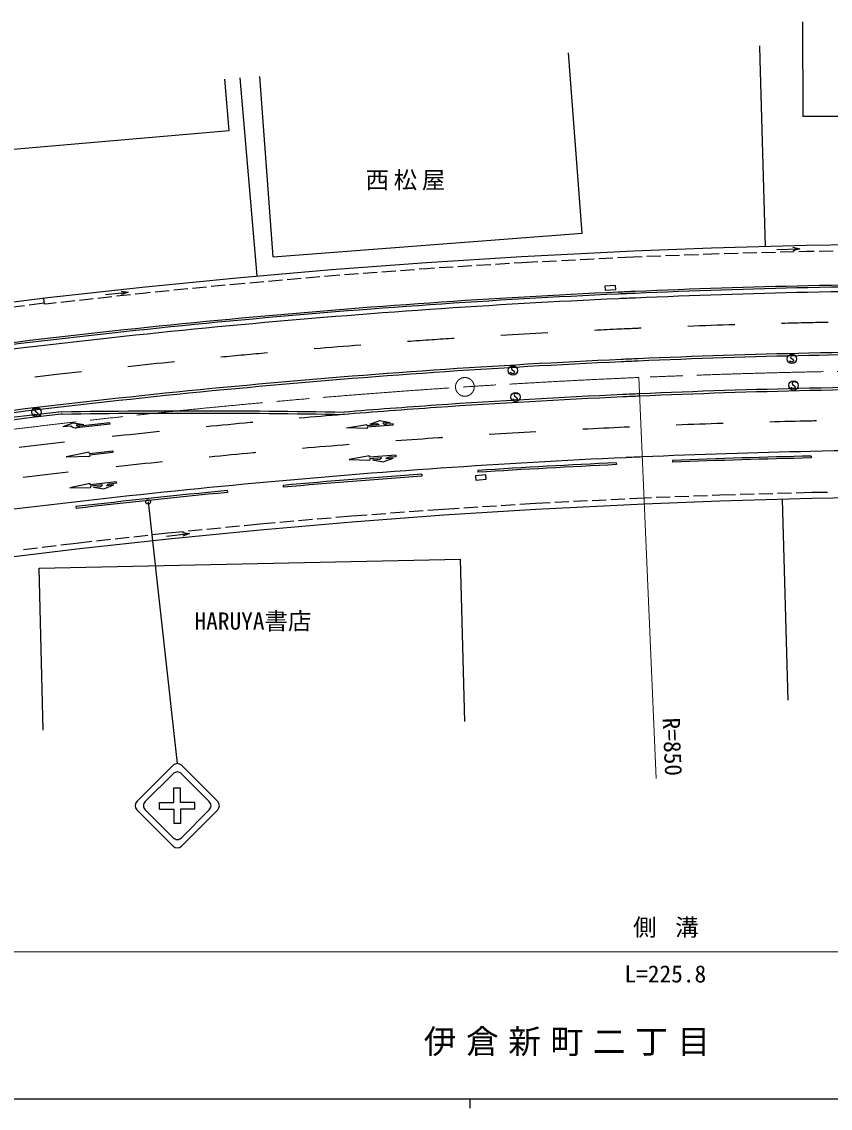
# Model space of a CAD drawing. Units: millimetres, scale not verified. Extents: x 40000 to 680000, y 20000 to 380000.
# Drawn here: x 120133 to 206497, y 204000 to 320123 of the extents above; entities that cross this region are included whole.
import ezdxf
from ezdxf.enums import TextEntityAlignment as Align

# ---------------------------------------------------------------- set-up
doc = ezdxf.new("R2010")
doc.units = ezdxf.units.MM
doc.header["$LTSCALE"] = 1000
doc.linetypes.add('CHAIN', pattern=[18.5, 12, -1.5, 3.5, -1.5])
for name, color, linetype, lineweight in [('M-BGD', 7, 'Continuous', 25), ('M-BMK', 2, 'CHAIN', 13), ('M-STR-HTXT', 7, 'Continuous', 13), ('M-STR-STRC', 7, 'Continuous', 25), ('M-STR-STRD', 7, 'Continuous', 25), ('M-TTL-BAND', 7, 'Continuous', 25)]:
    doc.layers.add(name, color=color, linetype=linetype, lineweight=lineweight)
doc.layers.add('M-BMK-HTXT', color=7, linetype='Continuous')
doc.styles.add('ＭＳ ゴシック', font='')
doc.styles.get('ＭＳ ゴシック').set_extended_font_data('MS Gothic')

msp = doc.modelspace()

# ---------------------------------------------------------------- linework, layer by layer
at = {"layer": 'M-BGD'}
for p, q in [((203609, 309988), (203575, 320123)), ((199017, 316055), (198975, 317557)), ((180001, 297518), (178520, 316785)), ((199587, 296115), (199017, 316055)), ((142286, 308513), (141813, 313979)), ((145290, 292962), (143464, 314124)), ((146975, 294980), (145571, 314253)), ((214192, 310022), (203609, 309988)), ((81987, 303293), (142286, 308513)), ((146975, 294980), (180001, 297518)), ((203956, 296192), (193801, 295912)), ((214113, 296354), (203956, 296192)), ((173506, 294990), (163367, 294351)), ((185469, 295590), (173506, 294990)), ((185497, 294961), (183764, 294874)), ((193801, 295912), (185469, 295590)), ((186412, 294996), (185497, 294961)), ((188410, 295073), (186911, 295015)), ((190409, 295150), (188910, 295092)), ((192407, 295227), (190908, 295169)), ((193822, 295282), (192907, 295247)), ((194647, 295305), (193822, 295282)), ((196646, 295360), (195147, 295319)), ((198646, 295415), (197146, 295374)), ((200645, 295471), (199146, 295429)), ((200785, 295790), (203239, 295860)), ((202644, 295526), (201145, 295484)), ((202484, 296026), (203239, 295860)), ((203239, 295860), (202495, 295651)), ((203969, 295562), (203144, 295540)), ((204795, 295576), (203969, 295562)), ((206795, 295607), (205295, 295584)), ((163367, 294351), (153237, 293591)), ((166231, 293900), (164734, 293806)), ((168227, 294026), (166730, 293932)), ((170223, 294152), (168726, 294057)), ((172219, 294278), (170722, 294183)), ((173542, 294361), (172718, 294309)), ((175275, 294448), (173542, 294361)), ((177272, 294548), (175774, 294473)), ((179270, 294648), (177771, 294573)), ((181267, 294748), (179769, 294673)), ((183264, 294849), (181766, 294773)), ((143116, 292713), (133006, 291717)), ((153237, 293591), (143116, 292713)), ((149974, 292676), (148480, 292546)), ((151967, 292849), (150473, 292719)), ((153288, 292963), (152465, 292892)), ((154111, 293025), (153288, 292963)), ((156105, 293175), (154609, 293062)), ((158100, 293324), (156604, 293212)), ((160094, 293474), (158598, 293362)), ((162088, 293623), (160593, 293511)), ((163410, 293722), (162587, 293661)), ((164235, 293774), (163410, 293722)), ((133006, 291717), (122909, 290601)), ((137874, 291564), (136381, 291417)), ((139865, 291760), (138372, 291613)), ((141855, 291956), (140362, 291809)), ((143174, 292086), (142353, 292005)), ((143997, 292157), (143174, 292086)), ((145989, 292330), (144495, 292200)), ((147982, 292503), (146488, 292373)), ((183547, 291939), (182435, 291869)), ((182435, 291869), (182463, 291426)), ((182463, 291426), (183575, 291497)), ((183575, 291497), (183547, 291939)), ((122909, 290601), (112825, 289367)), ((122465, 290547), (122541, 289922)), ((127778, 290506), (126287, 290341)), ((129766, 290725), (128275, 290561)), ((129071, 290979), (131513, 291232)), ((131754, 290945), (130263, 290780)), ((130748, 291341), (131513, 291232)), ((131513, 291232), (130786, 290968)), ((133072, 291091), (132251, 291000)), ((133893, 291172), (133072, 291091)), ((135884, 291368), (134391, 291221)), ((120438, 289775), (118949, 289593)), ((122528, 290031), (120934, 289836)), ((122981, 289976), (122541, 289922)), ((123802, 290066), (122981, 289976)), ((125790, 290286), (124299, 290121)), ((202175, 283832), (202142, 283896)), ((202289, 283760), (202175, 283832)), ((202276, 284425), (202244, 284308)), ((202244, 284308), (202274, 284204)), ((202274, 284204), (202536, 284016)), ((202402, 284472), (202276, 284425)), ((202428, 283746), (202289, 283760)), ((202482, 284464), (202402, 284472)), ((202534, 283796), (202428, 283746)), ((202559, 284436), (202482, 284464)), ((202566, 283913), (202534, 283796)), ((202536, 284016), (202566, 283913)), ((202595, 284392), (202559, 284436)), ((172378, 282596), (172344, 282659)), ((172491, 282524), (172378, 282596)), ((172479, 283188), (172447, 283071)), ((172447, 283071), (172476, 282968)), ((172476, 282968), (172739, 282780)), ((172604, 283236), (172479, 283188)), ((172630, 282509), (172491, 282524)), ((172684, 283228), (172604, 283236)), ((172736, 282559), (172630, 282509)), ((172762, 283200), (172684, 283228)), ((172768, 282676), (172736, 282559)), ((172739, 282780), (172768, 282676)), ((172797, 283156), (172762, 283200)), ((202352, 280993), (202318, 281057)), ((202453, 281586), (202420, 281468)), ((202420, 281468), (202450, 281365)), ((202450, 281365), (202712, 281177)), ((202578, 281633), (202453, 281586)), ((202658, 281625), (202578, 281633)), ((202735, 281597), (202658, 281625)), ((202742, 281073), (202710, 280956)), ((202712, 281177), (202742, 281073)), ((202771, 281553), (202735, 281597)), ((172755, 280350), (172723, 280232)), ((172723, 280232), (172753, 280129)), ((172753, 280129), (173015, 279941)), ((172881, 280397), (172755, 280350)), ((172960, 280389), (172881, 280397)), ((173038, 280361), (172960, 280389)), ((173015, 279941), (173044, 279838)), ((173073, 280317), (173038, 280361)), ((202465, 280921), (202352, 280993)), ((202604, 280907), (202465, 280921)), ((202710, 280956), (202604, 280907)), ((121568, 278730), (121536, 278613)), ((121694, 278778), (121568, 278730)), ((121773, 278770), (121694, 278778)), ((121851, 278742), (121773, 278770)), ((121887, 278698), (121851, 278742)), ((172654, 279757), (172620, 279821)), ((172767, 279685), (172654, 279757)), ((172907, 279671), (172767, 279685)), ((173012, 279720), (172907, 279671)), ((173044, 279838), (173012, 279720)), ((121467, 278138), (121434, 278201)), ((121581, 278066), (121467, 278138)), ((121536, 278613), (121566, 278510)), ((121566, 278510), (121828, 278322)), ((121720, 278051), (121581, 278066)), ((121825, 278101), (121720, 278051)), ((121858, 278218), (121825, 278101)), ((121828, 278322), (121858, 278218)), ((183644, 272986), (183653, 272786)), ((189638, 273244), (189648, 273044)), ((204447, 273698), (204451, 273498)), ((162854, 271759), (162868, 271560)), ((168840, 272166), (168854, 271966)), ((148050, 270569), (148069, 270370)), ((169710, 271693), (168602, 271591)), ((168602, 271591), (168643, 271138)), ((168643, 271138), (169752, 271240)), ((169752, 271240), (169710, 271693)), ((142076, 270015), (142095, 269816)), ((189897, 269372), (191396, 269430)), ((191896, 269449), (193395, 269506)), ((193894, 269526), (194686, 269556)), ((194686, 269556), (196360, 269603)), ((196860, 269616), (198359, 269658)), ((198859, 269672), (200359, 269713)), ((200858, 269727), (202358, 269769)), ((202858, 269783), (204532, 269829)), ((204532, 269829), (206205, 269856)), ((125917, 268300), (125942, 268101)), ((167352, 268180), (168849, 268275)), ((169348, 268306), (170845, 268401)), ((171344, 268432), (172841, 268526)), ((173340, 268558), (175011, 268663)), ((175011, 268663), (176565, 268741)), ((175047, 268034), (186635, 268616)), ((177064, 268766), (178562, 268842)), ((179061, 268867), (180560, 268942)), ((181059, 268967), (182557, 269042)), ((183056, 269067), (184554, 269143)), ((185054, 269168), (186607, 269246)), ((186607, 269246), (187399, 269276)), ((186635, 268616), (194707, 268926)), ((187899, 269295), (189398, 269353)), ((194707, 268926), (204545, 269199)), ((202014, 247620), (201412, 269066)), ((204545, 269199), (214385, 269356)), ((151700, 266990), (153194, 267119)), ((153692, 267162), (155360, 267307)), ((155360, 267307), (157030, 267432)), ((155411, 266679), (165225, 267415)), ((157529, 267470), (159024, 267582)), ((159523, 267619), (161019, 267731)), ((161517, 267769), (163013, 267881)), ((163512, 267918), (165182, 268043)), ((165182, 268043), (166853, 268149)), ((165225, 267415), (175047, 268034)), ((139902, 265899), (141395, 266046)), ((141892, 266095), (143385, 266243)), ((143883, 266292), (145549, 266456)), ((145549, 266456), (147217, 266601)), ((145607, 265829), (155411, 266679)), ((147715, 266644), (149209, 266774)), ((149707, 266817), (151202, 266946)), ((126031, 263783), (135813, 264863)), ((128120, 264647), (129611, 264812)), ((130108, 264867), (131599, 265031)), ((132096, 265086), (133587, 265251)), ((134084, 265306), (135748, 265489)), ((135613, 265156), (138054, 265415)), ((135748, 265489), (137414, 265654)), ((135813, 264863), (145607, 265829)), ((137289, 265523), (138054, 265415)), ((138054, 265415), (137328, 265150)), ((137912, 265703), (139404, 265850)), ((116263, 262586), (126031, 263783)), ((120326, 263719), (121815, 263901)), ((122311, 263962), (123800, 264144)), ((124296, 264205), (125958, 264409)), ((125958, 264409), (127623, 264592)), ((121979, 261740), (167011, 262679)), ((167451, 245331), (167011, 262679)), ((122419, 244393), (121979, 261740))]:
    msp.add_line(p, q, dxfattribs=at)
for centre in [(202403, 284090), (172605, 282854), (202579, 281251), (172882, 280015), (121695, 278396)]:
    msp.add_circle(centre, 500, dxfattribs=at)
for centre, radius, start, end in [((223596, -593575), 885683, 91.2613, 92.45507), ((223377, -586106), 878011, 91.2587, 92.4617), ((222820, -566603), 858500, 89.90192, 91.25008), ((222829, -566403), 858500, 89.90192, 91.25008), ((223873, -583450), 875580, 92.62004, 93.93884), ((223882, -583650), 875580, 92.62004, 93.93884), ((222593, -567111), 859200, 92.46388, 92.58461), ((222593, -567111), 859000, 92.46388, 92.58461), ((222852, -566400), 858500, 93.94907, 95.2972), ((222861, -566600), 858500, 93.94907, 95.2972), ((222773, -566407), 858500, 95.29188, 96.64006), ((222782, -566607), 858500, 95.29188, 96.64006), ((222849, -566398), 858500, 96.64519, 97.99331), ((222858, -566598), 858500, 96.64519, 97.99331), ((222781, -567103), 841000, 92.66733, 93.67743), ((222821, -567101), 841000, 91.25188, 92.26126), ((222821, -567101), 840800, 91.25188, 92.26116), ((222835, -567099), 841000, 94.0899, 95.10173), ((222781, -567103), 840800, 92.66733, 93.67734), ((222835, -567099), 840800, 94.0899, 95.10163), ((222757, -567106), 841000, 95.50512, 96.61217), ((222757, -567106), 840800, 95.50512, 96.61207)]:
    msp.add_arc(centre, radius, start, end, dxfattribs=at)
at = {"layer": 'M-BMK'}
msp.add_circle((167467, 281096), 1000, dxfattribs=at)
for start, end in [(91.25034, 92.47771), (89.90218, 91.25034), (92.59844, 93.94655), (92.47771, 92.59844), (93.94655, 95.29468), (95.29468, 96.64286), (96.64286, 97.99098)]:
    msp.add_arc((222798, -567102), 850000, start, end, dxfattribs=at)
at = {"layer": 'M-STR-HTXT'}
for p, q in [((186052, 282103), (187907, 239240)), ((79142, 220705), (298561, 220705))]:
    msp.add_line(p, q, dxfattribs=at)
at = {"layer": 'M-STR-STRC'}
for p, q in [((124568, 276850), (125628, 277270)), ((124568, 276850), (125363, 276939)), ((125628, 277270), (126754, 277094)), ((126754, 277094), (125959, 277006)), ((129570, 277107), (125992, 276707)), ((129554, 277256), (126338, 276897)), ((129570, 277107), (129554, 277256)), ((154833, 276704), (157010, 277095)), ((157044, 276646), (154833, 276704)), ((157021, 276945), (157010, 277095)), ((158300, 277042), (157021, 276945)), ((159824, 277006), (157032, 276795)), ((157032, 276795), (157044, 276646)), ((157309, 277117), (158383, 277499)), ((157309, 277117), (158107, 277177)), ((158383, 277499), (159503, 277283)), ((159503, 277283), (158705, 277223)), ((159080, 277101), (159065, 277099)), ((159813, 277156), (159080, 277101)), ((159824, 277006), (159813, 277156)), ((127345, 274129), (124885, 273628)), ((127361, 273980), (127345, 274129)), ((127361, 273980), (129846, 274257)), ((127378, 273831), (129863, 274108)), ((129846, 274257), (129863, 274108)), ((124885, 273628), (127395, 273682)), ((127378, 273831), (127395, 273682)), ((157284, 273724), (155107, 273333)), ((155107, 273333), (157318, 273275)), ((157295, 273574), (157284, 273724)), ((160087, 273785), (157295, 273574)), ((158586, 273521), (157306, 273424)), ((157306, 273424), (157318, 273275)), ((157617, 273297), (158415, 273358)), ((157617, 273297), (158736, 273081)), ((158736, 273081), (159811, 273463)), ((159811, 273463), (159013, 273403)), ((159365, 273580), (159350, 273579)), ((160099, 273635), (159365, 273580)), ((160087, 273785), (160099, 273635)), ((127434, 270787), (125272, 270319)), ((127450, 270638), (127434, 270787)), ((130233, 270948), (127450, 270638)), ((128742, 270631), (127467, 270488)), ((128908, 270197), (129968, 270617)), ((129968, 270617), (129173, 270528)), ((129519, 270717), (129504, 270716)), ((130250, 270799), (129519, 270717)), ((130233, 270948), (130250, 270799)), ((125272, 270319), (127484, 270339)), ((127467, 270488), (127484, 270339)), ((127782, 270373), (128577, 270461)), ((127782, 270373), (128908, 270197)), ((133634, 268813), (136747, 240837)), ((136301, 240652), (132433, 236784)), ((137193, 240652), (141062, 236784)), ((133325, 236784), (136301, 239760)), ((137193, 239760), (140170, 236784)), ((136394, 238229), (137101, 238229)), ((136394, 236691), (136394, 238229)), ((137101, 236691), (137101, 238229)), ((132433, 235892), (136301, 232023)), ((133325, 235892), (136301, 232915)), ((134856, 235984), (134856, 236691)), ((134856, 236691), (136394, 236691)), ((134856, 235984), (136394, 235984)), ((136394, 235984), (136394, 234446)), ((138639, 236691), (137101, 236691)), ((137101, 235984), (137101, 234446)), ((138639, 235984), (137101, 235984)), ((137193, 232915), (140170, 235892)), ((141062, 235892), (137193, 232023)), ((138639, 235984), (138639, 236691)), ((137101, 234446), (136394, 234446))]:
    msp.add_line(p, q, dxfattribs=at)
msp.add_lwpolyline([(124454, 278194), (125460, 278210), (126466, 278225), (127472, 278238), (128478, 278250), (129483, 278261), (130489, 278271), (131494, 278279), (132499, 278287), (133504, 278293), (134510, 278298), (135514, 278302), (136519, 278304), (137524, 278306), (138529, 278306), (139533, 278305), (140537, 278303), (141542, 278300), (142546, 278295), (143550, 278289), (144553, 278282), (145557, 278274), (146561, 278265), (147564, 278255), (148568, 278243), (149571, 278230), (150574, 278216), (151577, 278201), (152580, 278184), (153582, 278167), (154585, 278148)], dxfattribs=at)
msp.add_circle((133634, 268813), 250, dxfattribs=at)
for centre, radius, start, end in [((222781, -567103), 858500, 92.59731, 93.94542), ((222593, -567111), 858500, 92.46388, 92.58461), ((222821, -567101), 858500, 91.25189, 92.47925), ((222794, -567102), 858500, 89.90192, 91.25008), ((222835, -567099), 858500, 93.94907, 95.2972), ((222794, -567102), 855250, 91.10579, 91.25008), ((222757, -567106), 858500, 95.29188, 96.64006), ((222781, -567103), 855250, 93.11468, 93.44965), ((222781, -567103), 855250, 92.59731, 92.77971), ((222593, -567111), 855250, 92.46388, 92.58461), ((222821, -567101), 855250, 92.44739, 92.47925), ((222821, -567101), 855250, 91.77754, 92.11251), ((222821, -567101), 855250, 91.25188, 91.44257), ((222835, -567099), 855250, 93.94907, 94.12285), ((222781, -567103), 855250, 93.78423, 93.94542), ((222832, -567097), 858500, 96.64519, 97.99331), ((222835, -567099), 855250, 95.12781, 95.2972), ((222835, -567099), 855250, 94.45782, 94.79278), ((222821, -567101), 852000, 91.25189, 92.47925), ((222794, -567102), 852000, 89.90192, 91.25008), ((222757, -567106), 855250, 95.79248, 96.12744), ((222757, -567106), 855250, 95.29188, 95.45751), ((222781, -567103), 852000, 92.59731, 93.94542), ((222593, -567111), 852000, 92.46388, 92.58461), ((222832, -567097), 855250, 96.64519, 96.80217), ((222757, -567106), 855250, 96.46208, 96.64006), ((222835, -567099), 852000, 93.94907, 95.2972), ((222757, -567106), 852000, 95.29188, 96.64006), ((222781, -567103), 848000, 92.59731, 93.94542), ((222593, -567111), 848000, 92.46388, 92.58461), ((222821, -567101), 848000, 91.25189, 92.47925), ((222794, -567102), 848000, 89.90192, 91.25008), ((222832, -567097), 852000, 96.64519, 97.99331), ((222835, -567099), 848000, 93.94907, 94.62925), ((222832, -567097), 851000, 96.64519, 97.99331), ((222757, -567106), 851000, 96.63333, 96.64006), ((222835, -567099), 848000, 94.62925, 94.94206), ((126003, 277707), 1000, 230.20557, 269.40054), ((126275, 277393), 500, 230.78601, 277.2311), ((222757, -567106), 848000, 95.29188, 95.61243), ((222835, -567099), 848000, 95.27992, 95.2972), ((158774, 277922), 1000, 228.15779, 241.73762), ((159035, 277598), 500, 228.73823, 275.18332), ((222781, -567103), 844750, 92.59731, 92.8995), ((222593, -567111), 844750, 92.54758, 92.58461), ((222821, -567101), 844750, 91.8844, 92.22388), ((222821, -567101), 844750, 91.25188, 91.54527), ((222794, -567102), 844750, 91.20431, 91.25008), ((222757, -567106), 848000, 95.95026, 96.29322), ((222835, -567099), 844750, 93.94907, 94.25972), ((222781, -567103), 844750, 93.9169, 93.94542), ((222781, -567103), 844750, 93.23863, 93.57773), ((222832, -567097), 848000, 96.64519, 96.97407), ((222835, -567099), 844750, 95.27734, 95.2972), ((222835, -567099), 844750, 94.59885, 94.93818), ((222821, -567101), 841500, 91.25189, 92.47925), ((222794, -567102), 841500, 89.90192, 91.25008), ((222757, -567106), 844750, 95.95026, 96.2893), ((222757, -567106), 844750, 95.29188, 95.61113), ((159186, 272721), 1000, 126.90304, 140.48286), ((159395, 273081), 500, 93.45734, 139.90243), ((222781, -567103), 841500, 92.59731, 93.94542), ((222593, -567111), 841500, 92.46388, 92.58461), ((222832, -567097), 844750, 96.64519, 96.97277), ((222835, -567099), 841500, 93.94907, 95.2972), ((222757, -567106), 841500, 95.29188, 96.64006), ((129370, 269853), 1000, 128.95081, 142.53064), ((129567, 270220), 500, 95.50511, 141.9502), ((222832, -567097), 841500, 96.64519, 97.99331), ((136747, 240206), 631, 45, 135), ((136747, 239314), 631, 44.99985, 135), ((132879, 236338), 631, 135, 225), ((133771, 236338), 631, 135, 225.00005), ((139724, 236338), 631, 315.00011, 44.99984), ((140616, 236338), 631, 315, 45), ((136747, 233361), 631, 225.00005, 315.00011), ((136747, 232469), 631, 225, 315)]:
    msp.add_arc(centre, radius, start, end, dxfattribs=at)
at = {"layer": 'M-STR-STRD'}
msp.add_lwpolyline([(124426, 278442), (125432, 278458), (126438, 278473), (127444, 278486), (128450, 278499), (129456, 278510), (130462, 278519), (131467, 278528), (132473, 278535), (133478, 278542), (134484, 278547), (135489, 278551), (136494, 278553), (137499, 278555), (138504, 278555), (139508, 278554), (140513, 278552), (141518, 278549), (142522, 278544), (143526, 278538), (144530, 278531), (145534, 278523), (146538, 278514), (147542, 278504), (148546, 278492), (149549, 278479), (150553, 278465), (151556, 278450), (152559, 278433), (153562, 278416), (154565, 278397)], dxfattribs=at)
for centre, radius, start, end in [((222794, -567102), 851750, 90.11762, 91.25008), ((222781, -567103), 851750, 92.59731, 93.94542), ((222593, -567111), 851750, 92.46388, 92.58461), ((222821, -567101), 851750, 91.25189, 92.47925), ((222835, -567099), 851750, 93.94907, 95.2972), ((222794, -567102), 848250, 89.90192, 91.25008), ((222757, -567106), 851750, 95.29188, 96.64006), ((222781, -567103), 848250, 92.59731, 93.94542), ((222593, -567111), 848250, 92.46388, 92.58461), ((222821, -567101), 848250, 91.25189, 92.47925), ((222832, -567097), 851750, 96.64519, 97.99331), ((222835, -567099), 848250, 93.94907, 94.6164), ((222832, -567097), 851250, 96.64038, 97.99331)]:
    msp.add_arc(centre, radius, start, end, dxfattribs=at)
at = {"layer": 'M-TTL-BAND'}
for p, q in [((40000, 205000), (579000, 205000)), ((168000, 205000), (168000, 204000))]:
    msp.add_line(p, q, dxfattribs=at)

# ---------------------------------------------------------------- texts
at = {"layer": 'M-BGD', "style": 'ＭＳ ゴシック'}
msp.add_text('HARUYA書店', height=1833, dxfattribs=at).set_placement((138585, 254607), align=Align.BOTTOM_LEFT)
at = {"layer": 'M-BGD', "insert": (156864, 302089), "char_height": 1833, "attachment_point": 7, "style": 'ＭＳ ゴシック'}
msp.add_mtext('\\T1.2;西松屋', dxfattribs=at)
at = {"layer": 'M-BMK-HTXT', "insert": (163072, 210988), "char_height": 2566, "attachment_point": 4, "style": 'ＭＳ ゴシック'}
msp.add_mtext('\\T1.29;伊倉新町二丁目', dxfattribs=at)
at = {"layer": 'M-STR-HTXT', "style": 'ＭＳ ゴシック'}
msp.add_text('R=850', height=1833, rotation=272.478, dxfattribs=at).set_placement((189642, 242635), align=Align.MIDDLE_CENTER)
msp.add_text('L=225.8', height=1833, dxfattribs=at).set_placement((188880, 216896), align=Align.BOTTOM_CENTER)
at = {"layer": 'M-STR-HTXT', "insert": (185434, 223238), "char_height": 1833, "attachment_point": 4, "style": 'ＭＳ ゴシック'}
msp.add_mtext('\\T1.8;側溝', dxfattribs=at)

doc.saveas('drawing.dxf')
